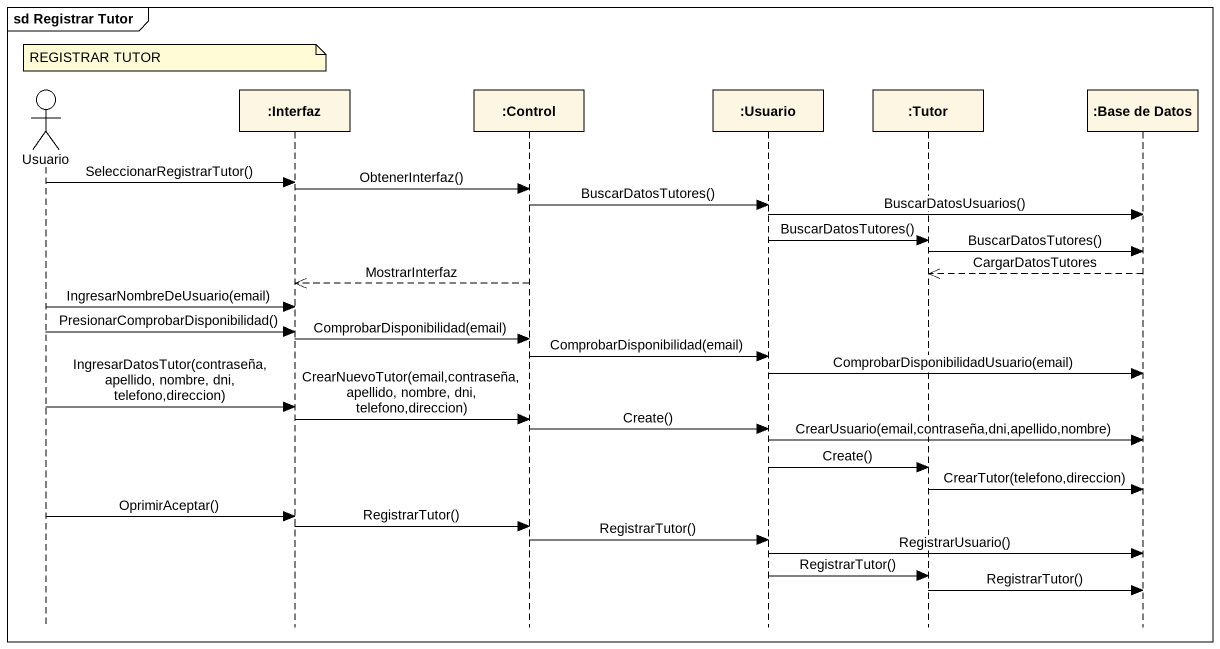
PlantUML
@startuml
mainframe sd Registrar Tutor
hide footbox
actor Usuario
participant ":Interfaz" as Interfaz
participant ":Control" as Control_
participant ":Usuario" as Usuario_2
participant ":Tutor" as Tutor
participant ":Base de Datos" as Base_de_Datos

note over Interfaz : REGISTRAR TUTOR
Usuario -> Interfaz : SeleccionarRegistrarTutor()
Interfaz -> Control_ : ObtenerInterfaz()
Control_ -> Usuario_2 : BuscarDatosTutores()
Usuario_2 -> Base_de_Datos : BuscarDatosUsuarios()
Usuario_2 -> Tutor : BuscarDatosTutores()
Tutor -> Base_de_Datos : BuscarDatosTutores()
Base_de_Datos -->> Tutor : CargarDatosTutores
Control_ -->> Interfaz : MostrarInterfaz
Usuario -> Interfaz : IngresarNombreDeUsuario(email)
Usuario -> Interfaz : PresionarComprobarDisponibilidad()
Interfaz -> Control_ : ComprobarDisponibilidad(email)
Control_ -> Usuario_2 : ComprobarDisponibilidad(email)
Usuario_2 -> Base_de_Datos : ComprobarDisponibilidadUsuario(email)
Usuario -> Interfaz : IngresarDatosTutor(contraseña, apellido, nombre, dni, telefono,direccion)
Interfaz -> Control_ : CrearNuevoTutor(email,contraseña, apellido, nombre, dni, telefono,direccion)
Control_ -> Usuario_2 : Create()
Usuario_2 -> Base_de_Datos : CrearUsuario(email,contraseña,dni,apellido,nombre)
Usuario_2 -> Tutor : Create()
Tutor -> Base_de_Datos : CrearTutor(telefono,direccion)
Usuario -> Interfaz : OprimirAceptar()
Interfaz -> Control_ : RegistrarTutor()
Control_ -> Usuario_2 : RegistrarTutor()
Usuario_2 -> Base_de_Datos : RegistrarUsuario()
Usuario_2 -> Tutor : RegistrarTutor()
Tutor -> Base_de_Datos : RegistrarTutor()
@enduml
